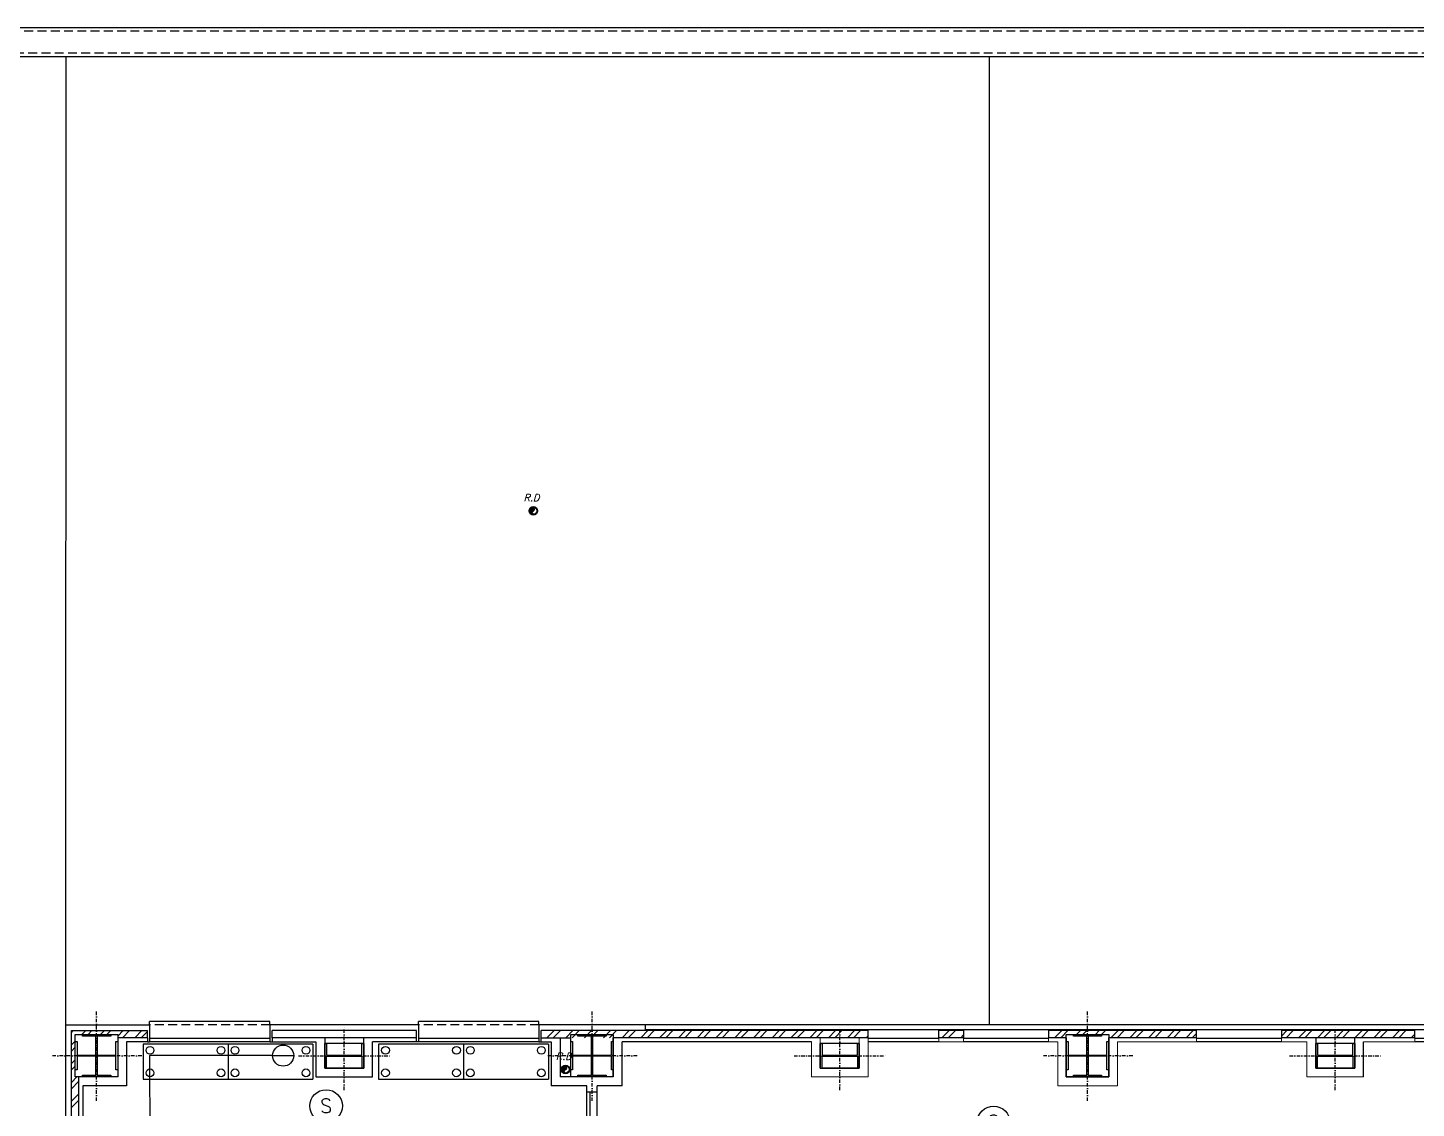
# Model space of a CAD drawing. Header units: inches. Extents: x 567429 to 582707, y 126347 to 133675.
# Drawn here: x 568796 to 570757, y 129666 to 131193 of the extents above; entities that cross this region are included whole.
import ezdxf
from ezdxf.enums import TextEntityAlignment as Align

# ---------------------------------------------------------------- set-up
doc = ezdxf.new("R2010")
doc.units = ezdxf.units.IN
doc.header["$MEASUREMENT"] = 0
doc.linetypes.add('DASHDOT2', pattern=[0.5, 0.25, -0.125, 0, -0.125])
doc.linetypes.add('HIDDEN', pattern=[0.375, 0.25, -0.125])
for name, color, linetype in [('1', 15, 'Continuous'), ('2', 1, 'Continuous'), ('FIRE', 3, 'Continuous'), ('hatch lika', 1, 'Continuous'), ('KHAT SHIB BANDI', 15, 'Continuous'), ('mobl', 11, 'Continuous'), ('nama', 2, 'Continuous'), ('navdan', 30, 'Continuous'), ('RD', 30, 'Continuous'), ('SOCKET', 3, 'Continuous'), ('SOCKET WIRE', 4, 'Continuous'), ('SOTOON', 2, 'Continuous'), ('Text', 6, 'Continuous'), ('wall kanaf', 4, 'Continuous'), ('wall lika', 1, 'Continuous'), ('win', 1, 'Continuous')]:
    doc.layers.add(name, color=color, linetype=linetype)
doc.styles.add('ITALICT', font='italict', dxfattribs={"height": 22.5})
doc.styles.add('ROMANS', font='romans.shx')

# ---------------------------------------------------------------- blocks, each defined once
blk = doc.blocks.new('navdan122')
at = {"layer": 'navdan'}
blk.add_hatch(color=21, dxfattribs=at).paths.add_polyline_path([(0, 5, 0.414214), (-5, 0, 0.414214), (0, -5, -0.700791), (0, 0, 0.700791)])
at = {"layer": 'navdan', "color": 21}
blk.add_lwpolyline([(0, -5, -0.700791), (0, 0, 0.700791), (0, 5, 2.49001)], format="xyb", dxfattribs=at)
for radius in [6, 5]:
    blk.add_circle((0, 0), radius, dxfattribs=at)
at = {"layer": 'navdan', "color": 21, "style": 'ITALICT'}
blk.add_text('R.D', height=10, dxfattribs=at).set_placement((-13.7, 13.4))
blk = doc.blocks.new('soc1 to')
at = {"layer": 'SOCKET', "color": 3}
blk.add_line((-12.3, 0), (12.3, 0), dxfattribs=at)
blk.add_circle((0, 0), 12.3, dxfattribs=at)
blk = doc.blocks.new('S&H')
at = {"layer": 'FIRE'}
blk.add_circle((0, 0), 23, dxfattribs=at)
at = {"layer": 'FIRE', "color": 2, "style": 'ROMANS'}
blk.add_text('S', height=20, dxfattribs=at).set_placement((-0.1, 0.2), align=Align.MIDDLE)

msp = doc.modelspace()

# ---------------------------------------------------------------- linework, layer by layer
at = {"layer": '1', "color": 15, "linetype": 'HIDDEN', "ltscale": 50}
for p, q in [((573772.2, 131187.8), (568049.5, 131187.8)), ((573796.5, 131156.8), (568080.5, 131156.8))]:
    msp.add_line(p, q, dxfattribs=at)
at = {"layer": '1', "color": 15, "ltscale": 0.1}
for p, q in [((569585.5, 129589), (569585.5, 129689)), ((569590.5, 129589), (569590.5, 129689))]:
    msp.add_line(p, q, dxfattribs=at)
at = {"layer": '2', "color": 15}
for p, q in [((573768.4, 131192.8), (568044.5, 131192.8)), ((573800.5, 131151.8), (568086.5, 131151.8))]:
    msp.add_line(p, q, dxfattribs=at)
at = {"layer": '2', "color": 15, "ltscale": 0.1}
msp.add_line((569600.5, 129589), (569600.5, 129689), dxfattribs=at)
at = {"layer": 'hatch lika', "color": 15}
for p, q in [((568857.5, 129773.3), (568860, 129775.8)), ((568872.2, 129770.3), (568877.7, 129775.8)), ((568881, 129770.3), (568886.5, 129775.8)), ((568898.7, 129770.3), (568904.2, 129775.8)), ((568907.5, 129770.3), (568913, 129775.8)), ((568923, 129768.1), (568930.7, 129775.8)), ((568929.6, 129765.8), (568939.6, 129775.8)), ((568947.2, 129765.8), (568957.2, 129775.8)), ((569521, 129775), (569521.8, 129775.8)), ((569529.4, 129765.8), (569539.4, 129775.8)), ((569538.3, 129765.8), (569548.3, 129775.8)), ((569556, 129765.8), (569566, 129775.8)), ((569564.8, 129765.8), (569574.8, 129775.8)), ((569582.5, 129765.8), (569592.5, 129775.8)), ((569591.3, 129765.8), (569601.3, 129775.8)), ((569609, 129765.8), (569619, 129775.8)), ((569617.8, 129765.8), (569627.8, 129775.8)), ((569635.5, 129765.8), (569645.5, 129775.8)), ((569644.3, 129765.8), (569654.3, 129775.8)), ((569662, 129765.8), (569672, 129775.8)), ((569670.9, 129765.8), (569680.9, 129775.8)), ((569688.5, 129765.8), (569698.5, 129775.8)), ((569697.4, 129765.8), (569707.4, 129775.8)), ((569715, 129765.8), (569725, 129775.8)), ((569723.9, 129765.8), (569733.9, 129775.8)), ((569741.6, 129765.8), (569751.6, 129775.8)), ((569750.4, 129765.8), (569760.4, 129775.8)), ((569768.1, 129765.8), (569778.1, 129775.8)), ((569776.9, 129765.8), (569786.9, 129775.8)), ((569794.6, 129765.8), (569804.6, 129775.8)), ((569803.4, 129765.8), (569813.4, 129775.8)), ((569821.1, 129765.8), (569831.1, 129775.8)), ((569830, 129765.8), (569840, 129775.8)), ((569847.6, 129765.8), (569857.6, 129775.8)), ((569856.5, 129765.8), (569866.5, 129775.8)), ((569874.1, 129765.8), (569884.1, 129775.8)), ((569883, 129765.8), (569893, 129775.8)), ((569900.7, 129765.8), (569910.7, 129775.8)), ((569909.5, 129765.8), (569919.5, 129775.8)), ((569927.2, 129765.8), (569937.2, 129775.8)), ((569936, 129765.8), (569946, 129775.8)), ((569953.7, 129765.8), (569963.7, 129775.8)), ((569962.5, 129765.8), (569972.5, 129775.8)), ((570087.4, 129765.8), (570097.4, 129775.8)), ((570096.3, 129765.8), (570106.3, 129775.8)), ((570238, 129774.9), (570238.9, 129775.8)), ((570246.5, 129765.8), (570256.5, 129775.8)), ((570255.4, 129765.8), (570265.4, 129775.8)), ((570277.6, 129770.3), (570283.1, 129775.8)), ((570286.4, 129770.3), (570291.9, 129775.8)), ((570304.1, 129770.3), (570309.6, 129775.8)), ((570312.9, 129770.3), (570318.4, 129775.8)), ((570326.1, 129765.8), (570336.1, 129775.8)), ((570334.9, 129765.8), (570344.9, 129775.8)), ((570352.6, 129765.8), (570362.6, 129775.8)), ((570361.4, 129765.8), (570371.4, 129775.8)), ((570379.1, 129765.8), (570389.1, 129775.8)), ((570388, 129765.8), (570398, 129775.8)), ((570405.6, 129765.8), (570415.6, 129775.8)), ((570414.5, 129765.8), (570424.5, 129775.8)), ((570432.2, 129765.8), (570442.2, 129775.8)), ((570567, 129768), (570574.7, 129775.8)), ((570573.6, 129765.8), (570583.6, 129775.8)), ((570591.3, 129765.8), (570601.3, 129775.8)), ((570600.1, 129765.8), (570610.1, 129775.8)), ((570617.8, 129765.8), (570627.8, 129775.8)), ((570626.6, 129765.8), (570636.6, 129775.8)), ((570644.3, 129765.8), (570654.3, 129775.8)), ((570653.1, 129765.8), (570663.1, 129775.8)), ((570670.8, 129765.8), (570680.8, 129775.8)), ((570679.6, 129765.8), (570689.6, 129775.8)), ((570697.3, 129765.8), (570707.3, 129775.8)), ((570706.2, 129765.8), (570716.2, 129775.8)), ((570723.8, 129765.8), (570733.8, 129775.8)), ((570732.7, 129765.8), (570742.7, 129775.8)), ((568857.5, 129755.6), (568863, 129761.1)), ((568956.1, 129765.8), (568965, 129774.7)), ((569980.2, 129765.8), (569983, 129768.6)), ((570114, 129765.8), (570118, 129769.8)), ((570441, 129765.8), (570447, 129771.8)), ((570750.4, 129765.8), (570755.5, 129770.9)), ((568857.5, 129746.8), (568863, 129752.3)), ((568857.5, 129729.1), (568863, 129734.6)), ((568857.5, 129720.2), (568863, 129725.7)), ((568857.5, 129702.6), (568865.2, 129710.3)), ((568857.5, 129693.7), (568867.5, 129703.7)), ((568857.5, 129676), (568867.5, 129686)), ((568857.5, 129667.2), (568867.5, 129677.2))]:
    msp.add_line(p, q, dxfattribs=at)
at = {"layer": 'KHAT SHIB BANDI'}
for p, q in [((568849.5, 129783.8), (568850, 131151.8, 0)), ((570154.5, 129783.8), (570154.5, 131151.8))]:
    msp.add_line(p, q, dxfattribs=at)
at = {"layer": 'mobl', "color": 15}
for p, q in [((568958.8, 129756.8, 0), (568958.8, 129707.3, 0)), ((569078.8, 129756.8, 0), (568958.8, 129756.8, 0)), ((569078.8, 129756.8, 0), (569078.8, 129707.3, 0)), ((569198.8, 129756.8, 0), (569078.8, 129756.8, 0)), ((569078.8, 129756.8, 0), (569078.8, 129707.3, 0)), ((569198.8, 129756.8, 0), (569198.8, 129707.3, 0)), ((569291.4, 129756.8), (569291.4, 129707.3)), ((569411.4, 129756.8), (569291.4, 129756.8)), ((569411.4, 129756.8), (569411.4, 129707.3)), ((569531.4, 129756.8), (569411.4, 129756.8)), ((569411.4, 129756.8), (569411.4, 129707.3)), ((569531.4, 129756.8), (569531.4, 129707.3)), ((568958.8, 129707.3, 0), (569078.8, 129707.3, 0)), ((569078.8, 129707.3, 0), (569198.8, 129707.3, 0)), ((569291.4, 129707.3), (569411.4, 129707.3)), ((569411.4, 129707.3), (569531.4, 129707.3))]:
    msp.add_line(p, q, dxfattribs=at)
for centre in [(568968.6, 129748, 0), (569068.9, 129748, 0), (569088.6, 129748, 0), (569188.9, 129748, 0), (569301.2, 129748), (569401.5, 129748), (569421.2, 129748), (569521.5, 129748), (568968.6, 129716.1, 0), (569068.9, 129716.1, 0), (569088.6, 129716.1, 0), (569188.9, 129716.1, 0), (569301.2, 129716.1), (569401.5, 129716.1), (569421.2, 129716.1), (569521.5, 129716.1)]:
    msp.add_circle(centre, 5.5, dxfattribs=at)
at = {"layer": 'nama', "color": 15}
for p, q in [((568849.5, 129083.8), (568849.5, 129783.8)), ((568849.5, 129783.8), (568968, 129783.8, 0)), ((568968, 129783.8), (568968, 129759.8)), ((569348, 129783.8, 0), (569138, 129783.8, 0)), ((569138, 129783.8), (569138, 129759.8)), ((569348, 129783.8, 0), (569348, 129765.8, 0)), ((569348, 129783.8), (569348, 129759.8)), ((569668, 129783.8, 0), (569518, 129783.8, 0)), ((569518, 129783.8, 0), (569518, 129765.8, 0)), ((569518, 129783.8, 0), (569518, 129759.8)), ((569668, 129783.8, 0), (569668, 129775.8, 0)), ((569138, 129759.8, 0), (569141, 129759.8, 0)), ((569348, 129759.8, 0), (569345, 129759.8, 0)), ((569518, 129759.8), (569521, 129759.8))]:
    msp.add_line(p, q, dxfattribs=at)
at = {"layer": 'SOCKET WIRE'}
for p, q in [((569141.8, 129740.5), (568968, 129740.5)), ((568968, 129740.5), (568968.4, 129604.5))]:
    msp.add_line(p, q, dxfattribs=at)
at = {"layer": 'SOTOON', "color": 15, "linetype": 'DASHDOT2', "ltscale": 20}
for p, q in [((568893, 129676.5), (568893, 129804.1)), ((568893, 129676.5), (568893, 129804.1)), ((568893, 129676.5), (568893, 129804.1)), ((568893, 129676.5), (568893, 129804.1)), ((568893, 129676.5), (568893, 129804.1)), ((569593, 129676.5), (569593, 129804.1)), ((569593, 129676.5), (569593, 129804.1)), ((569593, 129676.5), (569593, 129804.1)), ((569593, 129676.5), (569593, 129804.1)), ((569593, 129676.5), (569593, 129804.1)), ((570293, 129676.5), (570293, 129804.1)), ((570293, 129676.5), (570293, 129804.1)), ((570293, 129676.5), (570293, 129804.1)), ((570293, 129676.5), (570293, 129804.1)), ((570293, 129676.5), (570293, 129804.1)), ((569243, 129691.8), (569243, 129781.7)), ((569243, 129691.8), (569243, 129781.7)), ((569243, 129691.8), (569243, 129781.7)), ((569243, 129691.8), (569243, 129781.7)), ((569243, 129691.8), (569243, 129781.7)), ((569943, 129691.8), (569943, 129781.7)), ((569943, 129691.8), (569943, 129781.7)), ((569943, 129691.8), (569943, 129781.7)), ((569943, 129691.8), (569943, 129781.7)), ((569943, 129691.8), (569943, 129781.7)), ((570643, 129691.8), (570643, 129781.7)), ((570643, 129691.8), (570643, 129781.7)), ((570643, 129691.8), (570643, 129781.7)), ((570643, 129691.8), (570643, 129781.7)), ((570643, 129691.8), (570643, 129781.7)), ((568956.8, 129740.3), (568829.2, 129740.3)), ((568956.8, 129740.3), (568829.2, 129740.3)), ((568956.8, 129740.3), (568829.2, 129740.3)), ((568956.8, 129740.3), (568829.2, 129740.3)), ((568956.8, 129740.3), (568829.2, 129740.3)), ((569178.4, 129740.3), (569307.5, 129740.3)), ((569178.4, 129740.3), (569307.5, 129740.3)), ((569178.4, 129740.3), (569307.5, 129740.3)), ((569178.4, 129740.3), (569307.5, 129740.3)), ((569178.4, 129740.3), (569307.5, 129740.3)), ((569656.8, 129740.3), (569529.2, 129740.3)), ((569656.8, 129740.3), (569529.2, 129740.3)), ((569656.8, 129740.3), (569529.2, 129740.3)), ((569656.8, 129740.3), (569529.2, 129740.3)), ((569656.8, 129740.3), (569529.2, 129740.3)), ((569878.4, 129740.3), (570007.5, 129740.3)), ((569878.4, 129740.3), (570007.5, 129740.3)), ((569878.4, 129740.3), (570007.5, 129740.3)), ((569878.4, 129740.3), (570007.5, 129740.3)), ((569878.4, 129740.3), (570007.5, 129740.3)), ((570356.8, 129740.3), (570229.2, 129740.3)), ((570356.8, 129740.3), (570229.2, 129740.3)), ((570356.8, 129740.3), (570229.2, 129740.3)), ((570356.8, 129740.3), (570229.2, 129740.3)), ((570356.8, 129740.3), (570229.2, 129740.3)), ((570578.4, 129740.3), (570707.5, 129740.3)), ((570578.4, 129740.3), (570707.5, 129740.3)), ((570578.4, 129740.3), (570707.5, 129740.3)), ((570578.4, 129740.3), (570707.5, 129740.3)), ((570578.4, 129740.3), (570707.5, 129740.3))]:
    msp.add_line(p, q, dxfattribs=at)
at = {"layer": 'SOTOON', "color": 15}
for p, q in [((568863, 129770.3), (568923, 129770.3)), ((568863, 129710.3), (568863, 129770.3)), ((568863, 129770.3), (568923, 129770.3)), ((568863, 129710.3), (568863, 129770.3)), ((568863, 129770.3), (568923, 129770.3)), ((568863, 129710.3), (568863, 129770.3)), ((568863, 129770.3), (568923, 129770.3)), ((568863, 129710.3), (568863, 129770.3)), ((568863, 129770.3), (568923, 129770.3)), ((568863, 129710.3), (568863, 129770.3)), ((568863, 129720.3), (568863, 129760.3)), ((568863, 129760.3), (568865.5, 129760.3)), ((568863, 129720.3), (568863, 129760.3)), ((568863, 129760.3), (568865.5, 129760.3)), ((568863, 129720.3), (568863, 129760.3)), ((568863, 129760.3), (568865.5, 129760.3)), ((568863, 129720.3), (568863, 129760.3)), ((568863, 129760.3), (568865.5, 129760.3)), ((568863, 129720.3), (568863, 129760.3)), ((568863, 129760.3), (568865.5, 129760.3)), ((568865.5, 129760.3), (568865.5, 129741)), ((568865.5, 129760.3), (568865.5, 129741)), ((568865.5, 129760.3), (568865.5, 129741)), ((568865.5, 129760.3), (568865.5, 129741)), ((568865.5, 129760.3), (568865.5, 129741)), ((568873, 129767.8), (568873, 129770.3)), ((568873, 129770.3), (568913, 129770.3)), ((568873, 129770.3), (568913, 129770.3)), ((568873, 129767.8), (568873, 129770.3)), ((568873, 129767.8), (568873, 129770.3)), ((568873, 129770.3), (568913, 129770.3)), ((568873, 129767.8), (568873, 129770.3)), ((568873, 129770.3), (568913, 129770.3)), ((568873, 129770.3), (568913, 129770.3)), ((568873, 129767.8), (568873, 129770.3)), ((568892.2, 129767.8), (568873, 129767.8)), ((568892.2, 129767.8), (568873, 129767.8)), ((568892.2, 129767.8), (568873, 129767.8)), ((568892.2, 129767.8), (568873, 129767.8)), ((568892.2, 129767.8), (568873, 129767.8)), ((568892.2, 129741), (568892.2, 129767.8)), ((568892.2, 129741), (568892.2, 129767.8)), ((568892.2, 129741), (568892.2, 129767.8)), ((568892.2, 129741), (568892.2, 129767.8)), ((568892.2, 129741), (568892.2, 129767.8)), ((568913, 129767.8), (568893.7, 129767.8)), ((568893.7, 129767.8), (568893.7, 129741)), ((568913, 129767.8), (568893.7, 129767.8)), ((568893.7, 129767.8), (568893.7, 129741)), ((568913, 129767.8), (568893.7, 129767.8)), ((568893.7, 129767.8), (568893.7, 129741)), ((568913, 129767.8), (568893.7, 129767.8)), ((568893.7, 129767.8), (568893.7, 129741)), ((568913, 129767.8), (568893.7, 129767.8)), ((568893.7, 129767.8), (568893.7, 129741)), ((568913, 129770.3), (568913, 129767.8)), ((568913, 129770.3), (568913, 129767.8)), ((568913, 129770.3), (568913, 129767.8)), ((568913, 129770.3), (568913, 129767.8)), ((568913, 129770.3), (568913, 129767.8)), ((568920.5, 129741), (568920.5, 129760.3)), ((568920.5, 129760.3), (568923, 129760.3)), ((568920.5, 129741), (568920.5, 129760.3)), ((568920.5, 129760.3), (568923, 129760.3)), ((568920.5, 129741), (568920.5, 129760.3)), ((568920.5, 129760.3), (568923, 129760.3)), ((568920.5, 129741), (568920.5, 129760.3)), ((568920.5, 129760.3), (568923, 129760.3)), ((568920.5, 129741), (568920.5, 129760.3)), ((568920.5, 129760.3), (568923, 129760.3)), ((568923, 129770.3), (568923, 129710.3)), ((568923, 129770.3), (568923, 129710.3)), ((568923, 129770.3), (568923, 129710.3)), ((568923, 129770.3), (568923, 129710.3)), ((568923, 129770.3), (568923, 129710.3)), ((568923, 129760.3), (568923, 129720.3)), ((568923, 129760.3), (568923, 129720.3)), ((568923, 129760.3), (568923, 129720.3)), ((568923, 129760.3), (568923, 129720.3)), ((568923, 129760.3), (568923, 129720.3)), ((569270.5, 129757.8), (569215.5, 129757.8)), ((569215.5, 129757.8), (569215.5, 129722.8)), ((569215.5, 129722.8), (569215.5, 129757.8)), ((569215.5, 129757.8), (569218, 129757.8)), ((569270.5, 129757.8), (569215.5, 129757.8)), ((569215.5, 129757.8), (569215.5, 129722.8)), ((569215.5, 129722.8), (569215.5, 129757.8)), ((569215.5, 129757.8), (569218, 129757.8)), ((569270.5, 129757.8), (569215.5, 129757.8)), ((569215.5, 129757.8), (569215.5, 129722.8)), ((569215.5, 129722.8), (569215.5, 129757.8)), ((569215.5, 129757.8), (569218, 129757.8)), ((569270.5, 129757.8), (569215.5, 129757.8)), ((569215.5, 129757.8), (569215.5, 129722.8)), ((569215.5, 129722.8), (569215.5, 129757.8)), ((569215.5, 129757.8), (569218, 129757.8)), ((569270.5, 129757.8), (569215.5, 129757.8)), ((569215.5, 129757.8), (569215.5, 129722.8)), ((569215.5, 129722.8), (569215.5, 129757.8)), ((569215.5, 129757.8), (569218, 129757.8)), ((569268, 129757.8), (569218, 129757.8)), ((569268, 129757.8), (569218, 129757.8)), ((569268, 129757.8), (569218, 129757.8)), ((569268, 129757.8), (569218, 129757.8)), ((569268, 129757.8), (569218, 129757.8)), ((569218, 129757.8), (569218, 129740.9)), ((569218, 129757.8), (569218, 129740.9)), ((569218, 129757.8), (569218, 129740.9)), ((569218, 129757.8), (569218, 129740.9)), ((569218, 129757.8), (569218, 129740.9)), ((569268, 129740.9), (569268, 129757.8)), ((569268, 129757.8), (569270.5, 129757.8)), ((569268, 129740.9), (569268, 129757.8)), ((569268, 129757.8), (569270.5, 129757.8)), ((569268, 129740.9), (569268, 129757.8)), ((569268, 129757.8), (569270.5, 129757.8)), ((569268, 129740.9), (569268, 129757.8)), ((569268, 129757.8), (569270.5, 129757.8)), ((569268, 129740.9), (569268, 129757.8)), ((569268, 129757.8), (569270.5, 129757.8)), ((569270.5, 129722.8), (569270.5, 129757.8)), ((569270.5, 129757.8), (569270.5, 129722.8)), ((569270.5, 129722.8), (569270.5, 129757.8)), ((569270.5, 129757.8), (569270.5, 129722.8)), ((569270.5, 129722.8), (569270.5, 129757.8)), ((569270.5, 129757.8), (569270.5, 129722.8)), ((569270.5, 129722.8), (569270.5, 129757.8)), ((569270.5, 129757.8), (569270.5, 129722.8)), ((569270.5, 129722.8), (569270.5, 129757.8)), ((569270.5, 129757.8), (569270.5, 129722.8)), ((569563, 129770.3), (569623, 129770.3)), ((569563, 129710.3), (569563, 129770.3)), ((569563, 129770.3), (569623, 129770.3)), ((569563, 129710.3), (569563, 129770.3)), ((569563, 129770.3), (569623, 129770.3)), ((569563, 129710.3), (569563, 129770.3)), ((569563, 129770.3), (569623, 129770.3)), ((569563, 129710.3), (569563, 129770.3)), ((569563, 129770.3), (569623, 129770.3)), ((569563, 129710.3), (569563, 129770.3)), ((569563, 129720.3), (569563, 129760.3)), ((569563, 129760.3), (569565.5, 129760.3)), ((569563, 129720.3), (569563, 129760.3)), ((569563, 129760.3), (569565.5, 129760.3)), ((569563, 129720.3), (569563, 129760.3)), ((569563, 129760.3), (569565.5, 129760.3)), ((569563, 129720.3), (569563, 129760.3)), ((569563, 129760.3), (569565.5, 129760.3)), ((569563, 129720.3), (569563, 129760.3)), ((569563, 129760.3), (569565.5, 129760.3)), ((569565.5, 129760.3), (569565.5, 129741)), ((569565.5, 129760.3), (569565.5, 129741)), ((569565.5, 129760.3), (569565.5, 129741)), ((569565.5, 129760.3), (569565.5, 129741)), ((569565.5, 129760.3), (569565.5, 129741)), ((569573, 129767.8), (569573, 129770.3)), ((569573, 129770.3), (569613, 129770.3)), ((569573, 129767.8), (569573, 129770.3)), ((569573, 129770.3), (569613, 129770.3)), ((569573, 129770.3), (569613, 129770.3)), ((569573, 129767.8), (569573, 129770.3)), ((569573, 129770.3), (569613, 129770.3)), ((569573, 129767.8), (569573, 129770.3)), ((569573, 129767.8), (569573, 129770.3)), ((569573, 129770.3), (569613, 129770.3)), ((569592.2, 129767.8), (569573, 129767.8)), ((569592.2, 129767.8), (569573, 129767.8)), ((569592.2, 129767.8), (569573, 129767.8)), ((569592.2, 129767.8), (569573, 129767.8)), ((569592.2, 129767.8), (569573, 129767.8)), ((569592.2, 129741), (569592.2, 129767.8)), ((569592.2, 129741), (569592.2, 129767.8)), ((569592.2, 129741), (569592.2, 129767.8)), ((569592.2, 129741), (569592.2, 129767.8)), ((569592.2, 129741), (569592.2, 129767.8)), ((569613, 129767.8), (569593.7, 129767.8)), ((569593.7, 129767.8), (569593.7, 129741)), ((569613, 129767.8), (569593.7, 129767.8)), ((569593.7, 129767.8), (569593.7, 129741)), ((569613, 129767.8), (569593.7, 129767.8)), ((569593.7, 129767.8), (569593.7, 129741)), ((569613, 129767.8), (569593.7, 129767.8)), ((569593.7, 129767.8), (569593.7, 129741)), ((569613, 129767.8), (569593.7, 129767.8)), ((569593.7, 129767.8), (569593.7, 129741)), ((569613, 129770.3), (569613, 129767.8)), ((569613, 129770.3), (569613, 129767.8)), ((569613, 129770.3), (569613, 129767.8)), ((569613, 129770.3), (569613, 129767.8)), ((569613, 129770.3), (569613, 129767.8)), ((569620.5, 129741), (569620.5, 129760.3)), ((569620.5, 129760.3), (569623, 129760.3)), ((569620.5, 129741), (569620.5, 129760.3)), ((569620.5, 129760.3), (569623, 129760.3)), ((569620.5, 129741), (569620.5, 129760.3)), ((569620.5, 129760.3), (569623, 129760.3)), ((569620.5, 129741), (569620.5, 129760.3)), ((569620.5, 129760.3), (569623, 129760.3)), ((569620.5, 129741), (569620.5, 129760.3)), ((569620.5, 129760.3), (569623, 129760.3)), ((569623, 129770.3), (569623, 129710.3)), ((569623, 129770.3), (569623, 129710.3)), ((569623, 129770.3), (569623, 129710.3)), ((569623, 129770.3), (569623, 129710.3)), ((569623, 129770.3), (569623, 129710.3)), ((569623, 129760.3), (569623, 129720.3)), ((569623, 129760.3), (569623, 129720.3)), ((569623, 129760.3), (569623, 129720.3)), ((569623, 129760.3), (569623, 129720.3)), ((569623, 129760.3), (569623, 129720.3)), ((569970.5, 129757.8), (569915.5, 129757.8)), ((569915.5, 129757.8), (569915.5, 129722.8)), ((569915.5, 129722.8), (569915.5, 129757.8)), ((569915.5, 129757.8), (569918, 129757.8)), ((569970.5, 129757.8), (569915.5, 129757.8)), ((569915.5, 129757.8), (569915.5, 129722.8)), ((569915.5, 129722.8), (569915.5, 129757.8)), ((569915.5, 129757.8), (569918, 129757.8)), ((569970.5, 129757.8), (569915.5, 129757.8)), ((569915.5, 129757.8), (569915.5, 129722.8)), ((569915.5, 129722.8), (569915.5, 129757.8)), ((569915.5, 129757.8), (569918, 129757.8)), ((569970.5, 129757.8), (569915.5, 129757.8)), ((569915.5, 129757.8), (569915.5, 129722.8)), ((569915.5, 129722.8), (569915.5, 129757.8)), ((569915.5, 129757.8), (569918, 129757.8)), ((569970.5, 129757.8), (569915.5, 129757.8)), ((569915.5, 129757.8), (569915.5, 129722.8)), ((569915.5, 129722.8), (569915.5, 129757.8)), ((569915.5, 129757.8), (569918, 129757.8)), ((569968, 129757.8), (569918, 129757.8)), ((569968, 129757.8), (569918, 129757.8)), ((569968, 129757.8), (569918, 129757.8)), ((569968, 129757.8), (569918, 129757.8)), ((569968, 129757.8), (569918, 129757.8)), ((569918, 129757.8), (569918, 129740.9)), ((569918, 129757.8), (569918, 129740.9)), ((569918, 129757.8), (569918, 129740.9)), ((569918, 129757.8), (569918, 129740.9)), ((569918, 129757.8), (569918, 129740.9)), ((569968, 129740.9), (569968, 129757.8)), ((569968, 129757.8), (569970.5, 129757.8)), ((569968, 129740.9), (569968, 129757.8)), ((569968, 129757.8), (569970.5, 129757.8)), ((569968, 129740.9), (569968, 129757.8)), ((569968, 129757.8), (569970.5, 129757.8)), ((569968, 129740.9), (569968, 129757.8)), ((569968, 129757.8), (569970.5, 129757.8)), ((569968, 129740.9), (569968, 129757.8)), ((569968, 129757.8), (569970.5, 129757.8)), ((569970.5, 129722.8), (569970.5, 129757.8)), ((569970.5, 129757.8), (569970.5, 129722.8)), ((569970.5, 129722.8), (569970.5, 129757.8)), ((569970.5, 129757.8), (569970.5, 129722.8)), ((569970.5, 129722.8), (569970.5, 129757.8)), ((569970.5, 129757.8), (569970.5, 129722.8)), ((569970.5, 129722.8), (569970.5, 129757.8)), ((569970.5, 129757.8), (569970.5, 129722.8)), ((569970.5, 129722.8), (569970.5, 129757.8)), ((569970.5, 129757.8), (569970.5, 129722.8)), ((570263, 129770.3), (570323, 129770.3)), ((570263, 129710.3), (570263, 129770.3)), ((570263, 129770.3), (570323, 129770.3)), ((570263, 129710.3), (570263, 129770.3)), ((570263, 129770.3), (570323, 129770.3)), ((570263, 129710.3), (570263, 129770.3)), ((570263, 129770.3), (570323, 129770.3)), ((570263, 129710.3), (570263, 129770.3)), ((570263, 129770.3), (570323, 129770.3)), ((570263, 129710.3), (570263, 129770.3)), ((570263, 129720.3), (570263, 129760.3)), ((570263, 129760.3), (570265.5, 129760.3)), ((570263, 129720.3), (570263, 129760.3)), ((570263, 129760.3), (570265.5, 129760.3)), ((570263, 129720.3), (570263, 129760.3)), ((570263, 129760.3), (570265.5, 129760.3)), ((570263, 129720.3), (570263, 129760.3)), ((570263, 129760.3), (570265.5, 129760.3)), ((570263, 129720.3), (570263, 129760.3)), ((570263, 129760.3), (570265.5, 129760.3)), ((570265.5, 129760.3), (570265.5, 129741)), ((570265.5, 129760.3), (570265.5, 129741)), ((570265.5, 129760.3), (570265.5, 129741)), ((570265.5, 129760.3), (570265.5, 129741)), ((570265.5, 129760.3), (570265.5, 129741)), ((570273, 129767.8), (570273, 129770.3)), ((570273, 129770.3), (570313, 129770.3)), ((570273, 129767.8), (570273, 129770.3)), ((570273, 129770.3), (570313, 129770.3)), ((570273, 129767.8), (570273, 129770.3)), ((570273, 129770.3), (570313, 129770.3)), ((570273, 129767.8), (570273, 129770.3)), ((570273, 129770.3), (570313, 129770.3)), ((570273, 129770.3), (570313, 129770.3)), ((570273, 129767.8), (570273, 129770.3)), ((570292.2, 129767.8), (570273, 129767.8)), ((570292.2, 129767.8), (570273, 129767.8)), ((570292.2, 129767.8), (570273, 129767.8)), ((570292.2, 129767.8), (570273, 129767.8)), ((570292.2, 129767.8), (570273, 129767.8)), ((570292.2, 129741), (570292.2, 129767.8)), ((570292.2, 129741), (570292.2, 129767.8)), ((570292.2, 129741), (570292.2, 129767.8)), ((570292.2, 129741), (570292.2, 129767.8)), ((570292.2, 129741), (570292.2, 129767.8)), ((570313, 129767.8), (570293.7, 129767.8)), ((570293.7, 129767.8), (570293.7, 129741)), ((570313, 129767.8), (570293.7, 129767.8)), ((570293.7, 129767.8), (570293.7, 129741)), ((570313, 129767.8), (570293.7, 129767.8)), ((570293.7, 129767.8), (570293.7, 129741)), ((570313, 129767.8), (570293.7, 129767.8)), ((570293.7, 129767.8), (570293.7, 129741)), ((570313, 129767.8), (570293.7, 129767.8)), ((570293.7, 129767.8), (570293.7, 129741)), ((570313, 129770.3), (570313, 129767.8)), ((570313, 129770.3), (570313, 129767.8)), ((570313, 129770.3), (570313, 129767.8)), ((570313, 129770.3), (570313, 129767.8)), ((570313, 129770.3), (570313, 129767.8)), ((570320.5, 129741), (570320.5, 129760.3)), ((570320.5, 129760.3), (570323, 129760.3)), ((570320.5, 129741), (570320.5, 129760.3)), ((570320.5, 129760.3), (570323, 129760.3)), ((570320.5, 129741), (570320.5, 129760.3)), ((570320.5, 129760.3), (570323, 129760.3)), ((570320.5, 129741), (570320.5, 129760.3)), ((570320.5, 129760.3), (570323, 129760.3)), ((570320.5, 129741), (570320.5, 129760.3)), ((570320.5, 129760.3), (570323, 129760.3)), ((570323, 129770.3), (570323, 129710.3)), ((570323, 129770.3), (570323, 129710.3)), ((570323, 129770.3), (570323, 129710.3)), ((570323, 129770.3), (570323, 129710.3)), ((570323, 129770.3), (570323, 129710.3)), ((570323, 129760.3), (570323, 129720.3)), ((570323, 129760.3), (570323, 129720.3)), ((570323, 129760.3), (570323, 129720.3)), ((570323, 129760.3), (570323, 129720.3)), ((570323, 129760.3), (570323, 129720.3)), ((570670.5, 129757.8), (570615.5, 129757.8)), ((570615.5, 129757.8), (570615.5, 129722.8)), ((570615.5, 129722.8), (570615.5, 129757.8)), ((570615.5, 129757.8), (570618, 129757.8)), ((570670.5, 129757.8), (570615.5, 129757.8)), ((570615.5, 129757.8), (570615.5, 129722.8)), ((570615.5, 129722.8), (570615.5, 129757.8)), ((570615.5, 129757.8), (570618, 129757.8)), ((570670.5, 129757.8), (570615.5, 129757.8)), ((570615.5, 129757.8), (570615.5, 129722.8)), ((570615.5, 129722.8), (570615.5, 129757.8)), ((570615.5, 129757.8), (570618, 129757.8)), ((570670.5, 129757.8), (570615.5, 129757.8)), ((570615.5, 129757.8), (570615.5, 129722.8)), ((570615.5, 129722.8), (570615.5, 129757.8)), ((570615.5, 129757.8), (570618, 129757.8)), ((570670.5, 129757.8), (570615.5, 129757.8)), ((570615.5, 129757.8), (570615.5, 129722.8)), ((570615.5, 129722.8), (570615.5, 129757.8)), ((570615.5, 129757.8), (570618, 129757.8)), ((570668, 129757.8), (570618, 129757.8)), ((570668, 129757.8), (570618, 129757.8)), ((570668, 129757.8), (570618, 129757.8)), ((570668, 129757.8), (570618, 129757.8)), ((570668, 129757.8), (570618, 129757.8)), ((570618, 129757.8), (570618, 129740.9)), ((570618, 129757.8), (570618, 129740.9)), ((570618, 129757.8), (570618, 129740.9)), ((570618, 129757.8), (570618, 129740.9)), ((570618, 129757.8), (570618, 129740.9)), ((570668, 129740.9), (570668, 129757.8)), ((570668, 129757.8), (570670.5, 129757.8)), ((570668, 129740.9), (570668, 129757.8)), ((570668, 129757.8), (570670.5, 129757.8)), ((570668, 129740.9), (570668, 129757.8)), ((570668, 129757.8), (570670.5, 129757.8)), ((570668, 129740.9), (570668, 129757.8)), ((570668, 129757.8), (570670.5, 129757.8)), ((570668, 129740.9), (570668, 129757.8)), ((570668, 129757.8), (570670.5, 129757.8)), ((570670.5, 129722.8), (570670.5, 129757.8)), ((570670.5, 129757.8), (570670.5, 129722.8)), ((570670.5, 129722.8), (570670.5, 129757.8)), ((570670.5, 129757.8), (570670.5, 129722.8)), ((570670.5, 129722.8), (570670.5, 129757.8)), ((570670.5, 129757.8), (570670.5, 129722.8)), ((570670.5, 129722.8), (570670.5, 129757.8)), ((570670.5, 129757.8), (570670.5, 129722.8)), ((570670.5, 129722.8), (570670.5, 129757.8)), ((570670.5, 129757.8), (570670.5, 129722.8)), ((568865.5, 129741), (568892.2, 129741)), ((568865.5, 129741), (568892.2, 129741)), ((568865.5, 129741), (568892.2, 129741)), ((568865.5, 129741), (568892.2, 129741)), ((568865.5, 129741), (568892.2, 129741)), ((568892.2, 129739.5), (568865.5, 129739.5)), ((568865.5, 129739.5), (568865.5, 129720.3)), ((568892.2, 129739.5), (568865.5, 129739.5)), ((568865.5, 129739.5), (568865.5, 129720.3)), ((568892.2, 129739.5), (568865.5, 129739.5)), ((568865.5, 129739.5), (568865.5, 129720.3)), ((568892.2, 129739.5), (568865.5, 129739.5)), ((568865.5, 129739.5), (568865.5, 129720.3)), ((568892.2, 129739.5), (568865.5, 129739.5)), ((568865.5, 129739.5), (568865.5, 129720.3)), ((568892.2, 129712.8), (568892.2, 129739.5)), ((568892.2, 129712.8), (568892.2, 129739.5)), ((568892.2, 129712.8), (568892.2, 129739.5)), ((568892.2, 129712.8), (568892.2, 129739.5)), ((568892.2, 129712.8), (568892.2, 129739.5)), ((568893.7, 129741), (568920.5, 129741)), ((568893.7, 129741), (568920.5, 129741)), ((568893.7, 129741), (568920.5, 129741)), ((568893.7, 129741), (568920.5, 129741)), ((568893.7, 129741), (568920.5, 129741)), ((568920.5, 129739.5), (568893.7, 129739.5)), ((568893.7, 129739.5), (568893.7, 129712.8)), ((568920.5, 129739.5), (568893.7, 129739.5)), ((568893.7, 129739.5), (568893.7, 129712.8)), ((568920.5, 129739.5), (568893.7, 129739.5)), ((568893.7, 129739.5), (568893.7, 129712.8)), ((568920.5, 129739.5), (568893.7, 129739.5)), ((568893.7, 129739.5), (568893.7, 129712.8)), ((568920.5, 129739.5), (568893.7, 129739.5)), ((568893.7, 129739.5), (568893.7, 129712.8)), ((568920.5, 129720.3), (568920.5, 129739.5)), ((568920.5, 129720.3), (568920.5, 129739.5)), ((568920.5, 129720.3), (568920.5, 129739.5)), ((568920.5, 129720.3), (568920.5, 129739.5)), ((568920.5, 129720.3), (568920.5, 129739.5)), ((569218, 129740.9), (569268, 129740.9)), ((569218, 129740.9), (569268, 129740.9)), ((569218, 129740.9), (569268, 129740.9)), ((569218, 129740.9), (569268, 129740.9)), ((569218, 129740.9), (569268, 129740.9)), ((569218, 129722.8), (569218, 129739.7)), ((569218, 129739.7), (569268, 129739.7)), ((569218, 129722.8), (569218, 129739.7)), ((569218, 129739.7), (569268, 129739.7)), ((569218, 129722.8), (569218, 129739.7)), ((569218, 129739.7), (569268, 129739.7)), ((569218, 129722.8), (569218, 129739.7)), ((569218, 129739.7), (569268, 129739.7)), ((569218, 129722.8), (569218, 129739.7)), ((569218, 129739.7), (569268, 129739.7)), ((569268, 129739.7), (569268, 129722.8)), ((569268, 129739.7), (569268, 129722.8)), ((569268, 129739.7), (569268, 129722.8)), ((569268, 129739.7), (569268, 129722.8)), ((569268, 129739.7), (569268, 129722.8)), ((569565.5, 129741), (569592.2, 129741)), ((569565.5, 129741), (569592.2, 129741)), ((569565.5, 129741), (569592.2, 129741)), ((569565.5, 129741), (569592.2, 129741)), ((569565.5, 129741), (569592.2, 129741)), ((569592.2, 129739.5), (569565.5, 129739.5)), ((569565.5, 129739.5), (569565.5, 129720.3)), ((569592.2, 129739.5), (569565.5, 129739.5)), ((569565.5, 129739.5), (569565.5, 129720.3)), ((569592.2, 129739.5), (569565.5, 129739.5)), ((569565.5, 129739.5), (569565.5, 129720.3)), ((569592.2, 129739.5), (569565.5, 129739.5)), ((569565.5, 129739.5), (569565.5, 129720.3)), ((569592.2, 129739.5), (569565.5, 129739.5)), ((569565.5, 129739.5), (569565.5, 129720.3)), ((569592.2, 129712.8), (569592.2, 129739.5)), ((569592.2, 129712.8), (569592.2, 129739.5)), ((569592.2, 129712.8), (569592.2, 129739.5)), ((569592.2, 129712.8), (569592.2, 129739.5)), ((569592.2, 129712.8), (569592.2, 129739.5)), ((569593.7, 129741), (569620.5, 129741)), ((569593.7, 129741), (569620.5, 129741)), ((569593.7, 129741), (569620.5, 129741)), ((569593.7, 129741), (569620.5, 129741)), ((569593.7, 129741), (569620.5, 129741)), ((569620.5, 129739.5), (569593.7, 129739.5)), ((569593.7, 129739.5), (569593.7, 129712.8)), ((569620.5, 129739.5), (569593.7, 129739.5)), ((569593.7, 129739.5), (569593.7, 129712.8)), ((569620.5, 129739.5), (569593.7, 129739.5)), ((569593.7, 129739.5), (569593.7, 129712.8)), ((569620.5, 129739.5), (569593.7, 129739.5)), ((569593.7, 129739.5), (569593.7, 129712.8)), ((569620.5, 129739.5), (569593.7, 129739.5)), ((569593.7, 129739.5), (569593.7, 129712.8)), ((569620.5, 129720.3), (569620.5, 129739.5)), ((569620.5, 129720.3), (569620.5, 129739.5)), ((569620.5, 129720.3), (569620.5, 129739.5)), ((569620.5, 129720.3), (569620.5, 129739.5)), ((569620.5, 129720.3), (569620.5, 129739.5)), ((569918, 129740.9), (569968, 129740.9)), ((569918, 129740.9), (569968, 129740.9)), ((569918, 129740.9), (569968, 129740.9)), ((569918, 129740.9), (569968, 129740.9)), ((569918, 129740.9), (569968, 129740.9)), ((569918, 129722.8), (569918, 129739.7)), ((569918, 129739.7), (569968, 129739.7)), ((569918, 129722.8), (569918, 129739.7)), ((569918, 129739.7), (569968, 129739.7)), ((569918, 129722.8), (569918, 129739.7)), ((569918, 129739.7), (569968, 129739.7)), ((569918, 129722.8), (569918, 129739.7)), ((569918, 129739.7), (569968, 129739.7)), ((569918, 129722.8), (569918, 129739.7)), ((569918, 129739.7), (569968, 129739.7)), ((569968, 129739.7), (569968, 129722.8)), ((569968, 129739.7), (569968, 129722.8)), ((569968, 129739.7), (569968, 129722.8)), ((569968, 129739.7), (569968, 129722.8)), ((569968, 129739.7), (569968, 129722.8)), ((570265.5, 129741), (570292.2, 129741)), ((570265.5, 129741), (570292.2, 129741)), ((570265.5, 129741), (570292.2, 129741)), ((570265.5, 129741), (570292.2, 129741)), ((570265.5, 129741), (570292.2, 129741)), ((570292.2, 129739.5), (570265.5, 129739.5)), ((570265.5, 129739.5), (570265.5, 129720.3)), ((570292.2, 129739.5), (570265.5, 129739.5)), ((570265.5, 129739.5), (570265.5, 129720.3)), ((570292.2, 129739.5), (570265.5, 129739.5)), ((570265.5, 129739.5), (570265.5, 129720.3)), ((570292.2, 129739.5), (570265.5, 129739.5)), ((570265.5, 129739.5), (570265.5, 129720.3)), ((570292.2, 129739.5), (570265.5, 129739.5)), ((570265.5, 129739.5), (570265.5, 129720.3)), ((570292.2, 129712.8), (570292.2, 129739.5)), ((570292.2, 129712.8), (570292.2, 129739.5)), ((570292.2, 129712.8), (570292.2, 129739.5)), ((570292.2, 129712.8), (570292.2, 129739.5)), ((570292.2, 129712.8), (570292.2, 129739.5)), ((570293.7, 129741), (570320.5, 129741)), ((570293.7, 129741), (570320.5, 129741)), ((570293.7, 129741), (570320.5, 129741)), ((570293.7, 129741), (570320.5, 129741)), ((570293.7, 129741), (570320.5, 129741)), ((570320.5, 129739.5), (570293.7, 129739.5)), ((570293.7, 129739.5), (570293.7, 129712.8)), ((570320.5, 129739.5), (570293.7, 129739.5)), ((570293.7, 129739.5), (570293.7, 129712.8)), ((570320.5, 129739.5), (570293.7, 129739.5)), ((570293.7, 129739.5), (570293.7, 129712.8)), ((570320.5, 129739.5), (570293.7, 129739.5)), ((570293.7, 129739.5), (570293.7, 129712.8)), ((570320.5, 129739.5), (570293.7, 129739.5)), ((570293.7, 129739.5), (570293.7, 129712.8)), ((570320.5, 129720.3), (570320.5, 129739.5)), ((570320.5, 129720.3), (570320.5, 129739.5)), ((570320.5, 129720.3), (570320.5, 129739.5)), ((570320.5, 129720.3), (570320.5, 129739.5)), ((570320.5, 129720.3), (570320.5, 129739.5)), ((570618, 129740.9), (570668, 129740.9)), ((570618, 129740.9), (570668, 129740.9)), ((570618, 129740.9), (570668, 129740.9)), ((570618, 129740.9), (570668, 129740.9)), ((570618, 129740.9), (570668, 129740.9)), ((570618, 129722.8), (570618, 129739.7)), ((570618, 129739.7), (570668, 129739.7)), ((570618, 129722.8), (570618, 129739.7)), ((570618, 129739.7), (570668, 129739.7)), ((570618, 129722.8), (570618, 129739.7)), ((570618, 129739.7), (570668, 129739.7)), ((570618, 129722.8), (570618, 129739.7)), ((570618, 129739.7), (570668, 129739.7)), ((570618, 129722.8), (570618, 129739.7)), ((570618, 129739.7), (570668, 129739.7)), ((570668, 129739.7), (570668, 129722.8)), ((570668, 129739.7), (570668, 129722.8)), ((570668, 129739.7), (570668, 129722.8)), ((570668, 129739.7), (570668, 129722.8)), ((570668, 129739.7), (570668, 129722.8)), ((568865.5, 129720.3), (568863, 129720.3)), ((568865.5, 129720.3), (568863, 129720.3)), ((568865.5, 129720.3), (568863, 129720.3)), ((568865.5, 129720.3), (568863, 129720.3)), ((568865.5, 129720.3), (568863, 129720.3)), ((568923, 129720.3), (568920.5, 129720.3)), ((568923, 129720.3), (568920.5, 129720.3)), ((568923, 129720.3), (568920.5, 129720.3)), ((568923, 129720.3), (568920.5, 129720.3)), ((568923, 129720.3), (568920.5, 129720.3)), ((569215.5, 129722.8), (569270.5, 129722.8)), ((569215.5, 129722.8), (569218, 129722.8)), ((569215.5, 129722.8), (569270.5, 129722.8)), ((569215.5, 129722.8), (569218, 129722.8)), ((569215.5, 129722.8), (569270.5, 129722.8)), ((569215.5, 129722.8), (569218, 129722.8)), ((569215.5, 129722.8), (569270.5, 129722.8)), ((569215.5, 129722.8), (569218, 129722.8)), ((569215.5, 129722.8), (569270.5, 129722.8)), ((569215.5, 129722.8), (569218, 129722.8)), ((569268, 129722.8), (569218, 129722.8)), ((569268, 129722.8), (569218, 129722.8)), ((569268, 129722.8), (569218, 129722.8)), ((569268, 129722.8), (569218, 129722.8)), ((569268, 129722.8), (569218, 129722.8)), ((569270.5, 129722.8), (569268, 129722.8)), ((569270.5, 129722.8), (569268, 129722.8)), ((569270.5, 129722.8), (569268, 129722.8)), ((569270.5, 129722.8), (569268, 129722.8)), ((569270.5, 129722.8), (569268, 129722.8)), ((569565.5, 129720.3), (569563, 129720.3)), ((569565.5, 129720.3), (569563, 129720.3)), ((569565.5, 129720.3), (569563, 129720.3)), ((569565.5, 129720.3), (569563, 129720.3)), ((569565.5, 129720.3), (569563, 129720.3)), ((569623, 129720.3), (569620.5, 129720.3)), ((569623, 129720.3), (569620.5, 129720.3)), ((569623, 129720.3), (569620.5, 129720.3)), ((569623, 129720.3), (569620.5, 129720.3)), ((569623, 129720.3), (569620.5, 129720.3)), ((569915.5, 129722.8), (569970.5, 129722.8)), ((569915.5, 129722.8), (569918, 129722.8)), ((569915.5, 129722.8), (569970.5, 129722.8)), ((569915.5, 129722.8), (569918, 129722.8)), ((569915.5, 129722.8), (569970.5, 129722.8)), ((569915.5, 129722.8), (569918, 129722.8)), ((569915.5, 129722.8), (569918, 129722.8)), ((569915.5, 129722.8), (569970.5, 129722.8)), ((569915.5, 129722.8), (569970.5, 129722.8)), ((569915.5, 129722.8), (569918, 129722.8)), ((569968, 129722.8), (569918, 129722.8)), ((569968, 129722.8), (569918, 129722.8)), ((569968, 129722.8), (569918, 129722.8)), ((569968, 129722.8), (569918, 129722.8)), ((569968, 129722.8), (569918, 129722.8)), ((569970.5, 129722.8), (569968, 129722.8)), ((569970.5, 129722.8), (569968, 129722.8)), ((569970.5, 129722.8), (569968, 129722.8)), ((569970.5, 129722.8), (569968, 129722.8)), ((569970.5, 129722.8), (569968, 129722.8)), ((570265.5, 129720.3), (570263, 129720.3)), ((570265.5, 129720.3), (570263, 129720.3)), ((570265.5, 129720.3), (570263, 129720.3)), ((570265.5, 129720.3), (570263, 129720.3)), ((570265.5, 129720.3), (570263, 129720.3)), ((570323, 129720.3), (570320.5, 129720.3)), ((570323, 129720.3), (570320.5, 129720.3)), ((570323, 129720.3), (570320.5, 129720.3)), ((570323, 129720.3), (570320.5, 129720.3)), ((570323, 129720.3), (570320.5, 129720.3)), ((570615.5, 129722.8), (570670.5, 129722.8)), ((570615.5, 129722.8), (570618, 129722.8)), ((570615.5, 129722.8), (570670.5, 129722.8)), ((570615.5, 129722.8), (570618, 129722.8)), ((570615.5, 129722.8), (570670.5, 129722.8)), ((570615.5, 129722.8), (570618, 129722.8)), ((570615.5, 129722.8), (570670.5, 129722.8)), ((570615.5, 129722.8), (570618, 129722.8)), ((570615.5, 129722.8), (570670.5, 129722.8)), ((570615.5, 129722.8), (570618, 129722.8)), ((570668, 129722.8), (570618, 129722.8)), ((570668, 129722.8), (570618, 129722.8)), ((570668, 129722.8), (570618, 129722.8)), ((570668, 129722.8), (570618, 129722.8)), ((570668, 129722.8), (570618, 129722.8)), ((570670.5, 129722.8), (570668, 129722.8)), ((570670.5, 129722.8), (570668, 129722.8)), ((570670.5, 129722.8), (570668, 129722.8)), ((570670.5, 129722.8), (570668, 129722.8)), ((570670.5, 129722.8), (570668, 129722.8)), ((568923, 129710.3), (568863, 129710.3)), ((568923, 129710.3), (568863, 129710.3)), ((568923, 129710.3), (568863, 129710.3)), ((568923, 129710.3), (568863, 129710.3)), ((568923, 129710.3), (568863, 129710.3)), ((568873, 129710.3), (568873, 129712.8)), ((568873, 129712.8), (568892.2, 129712.8)), ((568873, 129710.3), (568873, 129712.8)), ((568873, 129712.8), (568892.2, 129712.8)), ((568873, 129710.3), (568873, 129712.8)), ((568873, 129712.8), (568892.2, 129712.8)), ((568873, 129710.3), (568873, 129712.8)), ((568873, 129712.8), (568892.2, 129712.8)), ((568873, 129710.3), (568873, 129712.8)), ((568873, 129712.8), (568892.2, 129712.8)), ((568913, 129710.3), (568873, 129710.3)), ((568913, 129710.3), (568873, 129710.3)), ((568913, 129710.3), (568873, 129710.3)), ((568913, 129710.3), (568873, 129710.3)), ((568913, 129710.3), (568873, 129710.3)), ((568893.7, 129712.8), (568913, 129712.8)), ((568893.7, 129712.8), (568913, 129712.8)), ((568893.7, 129712.8), (568913, 129712.8)), ((568893.7, 129712.8), (568913, 129712.8)), ((568893.7, 129712.8), (568913, 129712.8)), ((568913, 129712.8), (568913, 129710.3)), ((568913, 129712.8), (568913, 129710.3)), ((568913, 129712.8), (568913, 129710.3)), ((568913, 129712.8), (568913, 129710.3)), ((568913, 129712.8), (568913, 129710.3)), ((569623, 129710.3), (569563, 129710.3)), ((569623, 129710.3), (569563, 129710.3)), ((569623, 129710.3), (569563, 129710.3)), ((569623, 129710.3), (569563, 129710.3)), ((569623, 129710.3), (569563, 129710.3)), ((569573, 129710.3), (569573, 129712.8)), ((569573, 129712.8), (569592.2, 129712.8)), ((569573, 129710.3), (569573, 129712.8)), ((569573, 129712.8), (569592.2, 129712.8)), ((569573, 129710.3), (569573, 129712.8)), ((569573, 129712.8), (569592.2, 129712.8)), ((569573, 129710.3), (569573, 129712.8)), ((569573, 129712.8), (569592.2, 129712.8)), ((569573, 129710.3), (569573, 129712.8)), ((569573, 129712.8), (569592.2, 129712.8)), ((569613, 129710.3), (569573, 129710.3)), ((569613, 129710.3), (569573, 129710.3)), ((569613, 129710.3), (569573, 129710.3)), ((569613, 129710.3), (569573, 129710.3)), ((569613, 129710.3), (569573, 129710.3)), ((569593.7, 129712.8), (569613, 129712.8)), ((569593.7, 129712.8), (569613, 129712.8)), ((569593.7, 129712.8), (569613, 129712.8)), ((569593.7, 129712.8), (569613, 129712.8)), ((569593.7, 129712.8), (569613, 129712.8)), ((569613, 129712.8), (569613, 129710.3)), ((569613, 129712.8), (569613, 129710.3)), ((569613, 129712.8), (569613, 129710.3)), ((569613, 129712.8), (569613, 129710.3)), ((569613, 129712.8), (569613, 129710.3)), ((570323, 129710.3), (570263, 129710.3)), ((570323, 129710.3), (570263, 129710.3)), ((570323, 129710.3), (570263, 129710.3)), ((570323, 129710.3), (570263, 129710.3)), ((570323, 129710.3), (570263, 129710.3)), ((570273, 129710.3), (570273, 129712.8)), ((570273, 129712.8), (570292.2, 129712.8)), ((570273, 129710.3), (570273, 129712.8)), ((570273, 129712.8), (570292.2, 129712.8)), ((570273, 129710.3), (570273, 129712.8)), ((570273, 129712.8), (570292.2, 129712.8)), ((570273, 129710.3), (570273, 129712.8)), ((570273, 129712.8), (570292.2, 129712.8)), ((570273, 129710.3), (570273, 129712.8)), ((570273, 129712.8), (570292.2, 129712.8)), ((570313, 129710.3), (570273, 129710.3)), ((570313, 129710.3), (570273, 129710.3)), ((570313, 129710.3), (570273, 129710.3)), ((570313, 129710.3), (570273, 129710.3)), ((570313, 129710.3), (570273, 129710.3)), ((570293.7, 129712.8), (570313, 129712.8)), ((570293.7, 129712.8), (570313, 129712.8)), ((570293.7, 129712.8), (570313, 129712.8)), ((570293.7, 129712.8), (570313, 129712.8)), ((570293.7, 129712.8), (570313, 129712.8)), ((570313, 129712.8), (570313, 129710.3)), ((570313, 129712.8), (570313, 129710.3)), ((570313, 129712.8), (570313, 129710.3)), ((570313, 129712.8), (570313, 129710.3)), ((570313, 129712.8), (570313, 129710.3))]:
    msp.add_line(p, q, dxfattribs=at)
at = {"layer": 'Text', "color": 15}
msp.add_line((568965, 129759.8, 0), (568968, 129759.8, 0), dxfattribs=at)
at = {"layer": 'wall kanaf', "color": 15, "ltscale": 0.1}
for p, q in [((568923, 129765.8, 0), (568923, 129710.3, 0)), ((568965, 129759.8, 0), (568935.5, 129759.8, 0)), ((568935.5, 129759.8, 0), (568935.5, 129697.8, 0)), ((568965, 129765.8, 0), (568965, 129759.8, 0)), ((569141, 129765.8, 0), (569141, 129759.8, 0)), ((569141, 129759.8, 0), (569203, 129759.8, 0)), ((569203, 129759.8), (569203, 129710.3)), ((569215.5, 129765.8), (569215.5, 129722.8)), ((569270.5, 129722.8), (569270.5, 129765.8)), ((569345, 129759.8, 0), (569283, 129759.8, 0)), ((569283, 129710.3), (569283, 129759.8)), ((569345, 129759.8, 0), (569345, 129765.8, 0)), ((569521, 129759.8, 0), (569521, 129765.8, 0)), ((569521, 129759.8), (569535.5, 129759.8)), ((569535.5, 129759.8), (569535.5, 129697.8)), ((569548, 129765.8, 0), (569548, 129710.3)), ((569623, 129710.3), (569623, 129765.8)), ((569903, 129759.8), (569635.5, 129759.8, 0)), ((569635.5, 129697.8), (569635.5, 129759.8)), ((570263, 129765.8), (570263, 129710.3)), ((570323, 129710.3), (570323, 129765.8, 0)), ((570615.5, 129765.8), (570615.5, 129722.8)), ((570670.5, 129722.8), (570670.5, 129765.8)), ((570683, 129710.3), (570683, 129759.8)), ((569215.5, 129722.8), (569270.5, 129722.8)), ((568923, 129710.3, 0), (568867.5, 129710.3, 0)), ((568873.5, 129697.8), (568873.5, 129577.8)), ((568935.5, 129697.8, 0), (568873.5, 129697.8, 0)), ((569203, 129710.3), (569283, 129710.3)), ((569585.5, 129697.8), (569535.5, 129697.8)), ((569623, 129710.3), (569548, 129710.3)), ((569585.5, 129689), (569585.5, 129697.8)), ((569635.5, 129697.8), (569600.5, 129697.8)), ((569600.5, 129689), (569600.5, 129697.8)), ((570263, 129710.3), (570323, 129710.3)), ((569600.5, 129689), (569585.5, 129689))]:
    msp.add_line(p, q, dxfattribs=at)
at = {"layer": 'wall kanaf', "color": 15, "lineweight": 20, "ltscale": 0.1}
for p, q in [((569903, 129759.8), (569903, 129710.3)), ((569903, 129759.8), (569903, 129759.8)), ((569915.5, 129722.8), (569915.5, 129765.8)), ((569970.5, 129765.8), (569970.5, 129722.8)), ((569983, 129710.3), (569983, 129765.8)), ((570083, 129765.8), (570083, 129759.8)), ((570118, 129759.8), (570083, 129759.8)), ((570118, 129765.8), (570118, 129759.8)), ((570238, 129765.8), (570238, 129759.8)), ((570251, 129759.8), (570238, 129759.8)), ((570251, 129697.8), (570251, 129759.8)), ((570335.5, 129759.8), (570335.5, 129697.8)), ((570447, 129759.8), (570335.5, 129759.8)), ((570447, 129759.8), (570447, 129765.8)), ((570567, 129765.8), (570567, 129759.8)), ((570603, 129759.8), (570567, 129759.8)), ((570603, 129759.8), (570603, 129710.3)), ((570755.5, 129759.8), (570683, 129759.8)), ((570755.5, 129765.8), (570755.5, 129759.8)), ((569970.5, 129722.8), (569915.5, 129722.8)), ((570615.5, 129722.8), (570670.5, 129722.8)), ((569903, 129710.3), (569983, 129710.3)), ((570335.5, 129697.8), (570251, 129697.8)), ((570603, 129710.3), (570683, 129710.3))]:
    msp.add_line(p, q, dxfattribs=at)
at = {"layer": 'wall lika', "color": 15}
for p, q in [((568857.5, 129052.8), (568857.5, 129775.8)), ((568857.5, 129775.8), (568965, 129775.8, 0)), ((568965, 129765.8, 0), (568965, 129775.8, 0)), ((569345, 129775.8, 0), (569141, 129775.8, 0)), ((569141, 129765.8, 0), (569141, 129775.8, 0)), ((569345, 129765.8, 0), (569345, 129775.8, 0)), ((569983, 129775.8, 0), (569521, 129775.8, 0)), ((569521, 129765.8, 0), (569521, 129775.8, 0)), ((569983, 129765.8), (569983, 129775.8)), ((570083, 129765.8, 0), (570083, 129775.8, 0)), ((570118, 129775.8, 0), (570083, 129775.8, 0)), ((570118, 129775.8), (570118, 129765.8, 0)), ((570447, 129775.8), (570238, 129775.8)), ((570238, 129775.8), (570238, 129765.8)), ((570328, 129775.8), (570258, 129775.8)), ((570447, 129765.8), (570447, 129775.8)), ((570567, 129775.8), (570567, 129765.8)), ((570755.5, 129775.8), (570567, 129775.8)), ((570755.5, 129765.8), (570755.5, 129775.8)), ((568965, 129765.8, 0), (568923, 129765.8, 0)), ((569345, 129765.8, 0), (569141, 129765.8, 0)), ((569521, 129765.8, 0), (569563, 129765.8)), ((569983, 129765.8, 0), (569623, 129765.8, 0)), ((570118, 129765.8, 0), (570083, 129765.8, 0)), ((570263, 129765.8), (570238, 129765.8)), ((570447, 129765.8, 0), (570323, 129765.8, 0)), ((570755.5, 129765.8, 0), (570567, 129765.8, 0)), ((568867.5, 129710.3), (568867.5, 129070.3))]:
    msp.add_line(p, q, dxfattribs=at)
at = {"layer": 'win', "color": 15}
for p, q in [((569138, 129788.8), (568968, 129788.8)), ((568968, 129783.8), (568968, 129788.8)), ((569138, 129783.8), (569138, 129788.8)), ((569518, 129788.8), (569348, 129788.8)), ((569348, 129783.8), (569348, 129788.8)), ((569518, 129783.8), (569518, 129788.8)), ((573018, 129783.8, 0), (569668, 129783.8, 0)), ((573018, 129776.8, 0), (569668, 129776.8, 0)), ((569138, 129764.8, 0), (568968, 129764.8, 0)), ((569138, 129759.8, 0), (568968, 129759.8, 0)), ((569518, 129764.8), (569348, 129764.8)), ((569518, 129759.8), (569348, 129759.8)), ((570083, 129764.8, 0), (569983, 129764.8, 0)), ((570083, 129759.8, 0), (569983, 129759.8, 0)), ((570238, 129764.8, 0), (570118, 129764.8, 0)), ((570238, 129759.8, 0), (570118, 129759.8, 0)), ((570567, 129764.8, 0), (570447, 129764.8, 0)), ((570567, 129759.8, 0), (570447, 129759.8, 0)), ((570925.5, 129764.8, 0), (570755.5, 129764.8, 0)), ((570925.5, 129759.8, 0), (570755.5, 129759.8, 0))]:
    msp.add_line(p, q, dxfattribs=at)
at = {"layer": 'win', "color": 15, "linetype": 'HIDDEN', "ltscale": 50}
for p, q in [((569138, 129783.8), (568968, 129783.8)), ((569518, 129783.8), (569348, 129783.8))]:
    msp.add_line(p, q, dxfattribs=at)

# ---------------------------------------------------------------- block references
at = {"layer": 'FIRE'}
for p in [(569217.4, 129669.3), (570160.4, 129646.2)]:
    msp.add_blockref('S&H', p, dxfattribs=at)
at = {"layer": 'RD'}
for p in [(569510.1, 130510.3), (569555.6, 129720.9)]:
    msp.add_blockref('navdan122', p, dxfattribs=at)
at = {"layer": 'SOCKET', "color": 3, "xscale": 1.214999999967404, "yscale": 1.214999999967404, "zscale": 1.214999999967404}
msp.add_blockref('soc1 to', (569156.7, 129740.5), dxfattribs=at)

doc.saveas('drawing.dxf')
